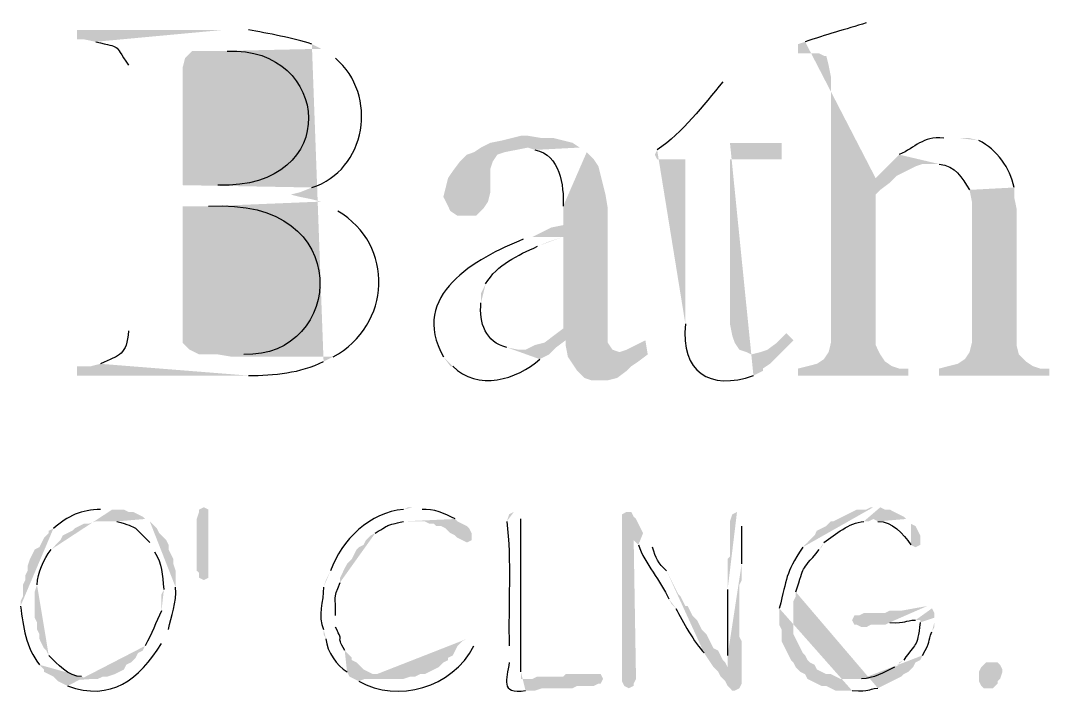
# Model space of a CAD drawing. Header units: inches. Extents: x -167 to 6071, y -6287 to -2731.
# Drawn here: x 1035.26 to 1058.62, y -5904.12 to -5888.63 of the extents above; entities that cross this region are included whole.
import ezdxf

# ---------------------------------------------------------------- set-up
doc = ezdxf.new("R2010")
doc.units = ezdxf.units.IN
doc.header["$LTSCALE"] = 96
doc.header["$MEASUREMENT"] = 0
doc.layers.add('PDF_Geometry', color=7, linetype='Continuous', true_color=0x4a4a4a)
doc.layers.add('PDF_Solid Fills', color=7, linetype='Continuous')

msp = doc.modelspace()

# ---------------------------------------------------------------- hatches: boundary and pattern name
at = {"layer": 'PDF_Solid Fills', "transparency": 33554559}
h = msp.add_hatch(color=256, dxfattribs=at)
h.paths.add_polyline_path([(1054.677, -5888.629), (1054.463, -5888.682)], flags=0)
h.paths.add_polyline_path([(1053.077, -5889.109), (1052.917, -5889.162), (1052.917, -5889.375), (1053.397, -5889.375), (1053.503, -5889.429), (1053.557, -5889.429), (1053.61, -5889.642), (1053.663, -5889.909), (1053.663, -5895.935), (1053.61, -5896.149), (1053.503, -5896.309), (1053.343, -5896.415), (1052.917, -5896.522), (1052.917, -5896.682), (1055.423, -5896.682), (1055.423, -5896.522), (1055.21, -5896.522), (1055.05, -5896.469), (1054.89, -5896.362), (1054.783, -5896.202), (1054.677, -5895.989), (1054.677, -5892.575), (1054.783, -5892.469), (1054.997, -5892.309), (1054.677, -5892.202)], flags=0)
h = msp.add_hatch(color=256, dxfattribs=at)
h.paths.add_polyline_path([(1039.85, -5888.842), (1036.543, -5888.842), (1036.543, -5889.055), (1036.703, -5889.055), (1036.97, -5889.109)], flags=0)
h.paths.add_polyline_path([(1037.717, -5889.642), (1037.717, -5895.669)], flags=0)
h.paths.add_polyline_path([(1037.077, -5896.415), (1036.863, -5896.469), (1036.543, -5896.469), (1036.543, -5896.682), (1040.437, -5896.682)], flags=0)
h.paths.add_polyline_path([(1042.143, -5896.362), (1042.357, -5896.255), (1040.063, -5896.255), (1039.743, -5896.202), (1039.317, -5896.202), (1039.103, -5896.095), (1038.943, -5895.935), (1038.943, -5892.842), (1039.477, -5892.842), (1042.09, -5892.735), (1041.877, -5892.682), (1041.61, -5892.629), (1041.397, -5892.575), (1041.61, -5892.522), (1041.877, -5892.415), (1038.943, -5892.362), (1038.943, -5889.695), (1038.997, -5889.482), (1039.157, -5889.322), (1039.637, -5889.322), (1042.09, -5889.269), (1041.877, -5889.162)], flags=0)
h.paths.add_polyline_path([(1040.437, -5888.842), (1040.17, -5888.842)], flags=0)
h = msp.add_hatch(color=256, dxfattribs=at)
h.paths.add_polyline_path([(1042.09, -5889.269), (1039.637, -5889.322), (1039.957, -5889.322)], flags=0)
h.paths.add_polyline_path([(1039.743, -5892.362), (1038.943, -5892.362), (1041.877, -5892.415)], flags=0)
h.paths.add_polyline_path([(1042.41, -5889.482), (1042.25, -5889.375)], flags=0)
h = msp.add_hatch(color=256, dxfattribs=at)
h.paths.add_polyline_path([(1051.37, -5889.802), (1051.21, -5890.015)], flags=0)
h.paths.add_polyline_path([(1049.717, -5891.562), (1049.663, -5891.669), (1049.717, -5891.775), (1050.357, -5891.775), (1050.357, -5895.509)], flags=0)
h.paths.add_polyline_path([(1051.903, -5896.682), (1052.117, -5896.575), (1052.117, -5896.522), (1052.277, -5896.415), (1052.437, -5896.255), (1051.85, -5896.202), (1051.743, -5896.149), (1051.583, -5896.095), (1051.477, -5895.935), (1051.423, -5895.775), (1051.37, -5895.509), (1051.37, -5891.775), (1052.543, -5891.775), (1052.543, -5891.402), (1051.37, -5891.402)], flags=0)
for points in [[(1046.783, -5891.242), (1046.623, -5891.242), (1046.197, -5891.349), (1045.93, -5891.402), (1045.717, -5891.509), (1045.557, -5891.615), (1045.397, -5891.669), (1045.237, -5891.829), (1045.077, -5892.042), (1044.97, -5892.202), (1044.917, -5892.415), (1044.863, -5892.629), (1044.917, -5892.735), (1045.023, -5892.949), (1045.183, -5893.055), (1045.61, -5893.055), (1045.77, -5892.895), (1045.877, -5892.735), (1045.93, -5892.522), (1045.93, -5891.989), (1045.983, -5891.829), (1046.09, -5891.669), (1046.25, -5891.615), (1046.783, -5891.509), (1047.957, -5891.509), (1047.797, -5891.402), (1047.37, -5891.295), (1047.103, -5891.295)], [(1055.05, -5891.829), (1054.677, -5892.202), (1054.997, -5892.309), (1055.157, -5892.149), (1055.583, -5891.935), (1055.743, -5891.882), (1055.957, -5891.882)], [(1047.37, -5895.775), (1047.157, -5895.935), (1046.943, -5895.989), (1046.73, -5896.095), (1046.57, -5896.095), (1047.263, -5896.202), (1047.423, -5896.042), (1047.637, -5895.882)], [(1052.65, -5895.722), (1052.437, -5895.935), (1052.223, -5896.095), (1052.063, -5896.149), (1051.85, -5896.202), (1052.437, -5896.255), (1052.81, -5895.882)], [(1039.53, -5899.935), (1039.53, -5901.269), (1039.423, -5901.322), (1039.317, -5901.269), (1039.317, -5901.162), (1039.263, -5901.109), (1039.263, -5899.935), (1039.317, -5899.775), (1039.317, -5899.722), (1039.423, -5899.669), (1039.53, -5899.722)], [(1049.023, -5899.775), (1048.917, -5899.829), (1048.917, -5903.615), (1048.97, -5903.722), (1049.077, -5903.775), (1049.183, -5903.722), (1049.183, -5903.669), (1049.237, -5903.562), (1049.183, -5900.362), (1049.397, -5900.255), (1049.343, -5900.149), (1049.29, -5900.042), (1049.237, -5899.935), (1049.183, -5899.882), (1049.13, -5899.775)], [(1045.183, -5899.989), (1044.17, -5899.989), (1044.437, -5899.989), (1044.543, -5900.042), (1044.65, -5900.042), (1044.703, -5900.095), (1044.81, -5900.095), (1044.917, -5900.149), (1045.023, -5900.255), (1045.13, -5900.309), (1045.183, -5900.362), (1045.29, -5900.415), (1045.397, -5900.469), (1045.503, -5900.415), (1045.503, -5900.255), (1045.45, -5900.149), (1045.397, -5900.095), (1045.29, -5900.042)], [(1057.237, -5903.775), (1057.13, -5903.775), (1057.077, -5903.722), (1057.023, -5903.615), (1057.023, -5903.402), (1057.077, -5903.295), (1057.183, -5903.189), (1057.45, -5903.189), (1057.503, -5903.242), (1057.557, -5903.349), (1057.557, -5903.402), (1057.503, -5903.562), (1057.45, -5903.615), (1057.45, -5903.669), (1057.343, -5903.775)], [(1048.277, -5903.455), (1047.637, -5903.455), (1047.583, -5903.509), (1046.997, -5903.509), (1046.89, -5903.562), (1046.623, -5903.562), (1048.49, -5903.562), (1048.437, -5903.455), (1048.383, -5903.455)]]:
    msp.add_hatch(color=256, dxfattribs=at).paths.add_polyline_path(points)
h = msp.add_hatch(color=256, dxfattribs=at)
h.paths.add_polyline_path([(1056.383, -5891.242), (1056.223, -5891.295)], flags=0)
h.paths.add_polyline_path([(1055.21, -5891.669), (1055.05, -5891.829), (1055.957, -5891.882), (1056.117, -5891.882)], flags=0)
h.paths.add_polyline_path([(1056.81, -5892.469), (1056.863, -5892.735), (1056.863, -5895.935), (1056.81, -5896.149), (1056.703, -5896.309), (1056.543, -5896.415), (1056.117, -5896.522), (1056.117, -5896.682), (1058.623, -5896.682), (1058.623, -5896.522), (1058.41, -5896.522), (1058.25, -5896.469), (1058.09, -5896.362), (1057.93, -5896.202), (1057.877, -5895.989), (1057.877, -5892.895), (1057.823, -5892.629), (1057.823, -5892.415)], flags=0)
h.paths.add_polyline_path([(1057.023, -5891.349), (1056.81, -5891.295), (1056.597, -5891.295)], flags=0)
h = msp.add_hatch(color=256, dxfattribs=at)
h.paths.add_polyline_path([(1047.957, -5891.509), (1046.783, -5891.509), (1046.943, -5891.562)], flags=0)
h.paths.add_polyline_path([(1047.583, -5892.842), (1047.583, -5893.269), (1047.317, -5893.322), (1046.89, -5893.535), (1047.583, -5893.535), (1047.583, -5895.615), (1047.37, -5895.775), (1047.637, -5895.882), (1047.637, -5895.989), (1047.69, -5896.255), (1047.797, -5896.415), (1047.903, -5896.575), (1048.063, -5896.735), (1048.223, -5896.789), (1048.597, -5896.789), (1048.81, -5896.735), (1049.023, -5896.575), (1049.13, -5896.469), (1049.29, -5896.362), (1049.503, -5896.202), (1048.863, -5896.149), (1048.703, -5896.095), (1048.597, -5895.935), (1048.597, -5892.895), (1048.543, -5892.575), (1048.49, -5892.362), (1048.437, -5892.149), (1048.383, -5891.935), (1048.277, -5891.775), (1048.117, -5891.615)], flags=0)
h = msp.add_hatch(color=256, dxfattribs=at)
h.paths.add_polyline_path([(1042.09, -5892.735), (1039.477, -5892.842), (1039.53, -5892.842)], flags=0)
h.paths.add_polyline_path([(1040.33, -5896.202), (1040.063, -5896.255), (1042.357, -5896.255)], flags=0)
h.paths.add_polyline_path([(1042.463, -5892.949), (1042.303, -5892.842)], flags=0)
h = msp.add_hatch(color=256, dxfattribs=at)
h.paths.add_polyline_path([(1046.89, -5893.535), (1046.677, -5893.589)], flags=0)
h.paths.add_polyline_path([(1044.863, -5896.255), (1045.023, -5896.469), (1045.077, -5896.469)], flags=0)
h.paths.add_polyline_path([(1047.05, -5896.309), (1047.263, -5896.202), (1046.57, -5896.095), (1046.303, -5896.042)], flags=0)
h.paths.add_polyline_path([(1045.717, -5895.029), (1045.717, -5894.815), (1045.823, -5894.602)], flags=0)
h.paths.add_polyline_path([(1046.997, -5893.749), (1047.263, -5893.642), (1047.583, -5893.535)], flags=0)
h = msp.add_hatch(color=256, dxfattribs=at)
h.paths.add_polyline_path([(1037.237, -5899.669), (1037.077, -5899.722)], flags=0)
h.paths.add_polyline_path([(1036.01, -5900.149), (1035.903, -5900.202), (1035.903, -5900.255), (1035.797, -5900.362), (1035.743, -5900.469), (1035.69, -5900.575), (1035.583, -5900.629), (1035.53, -5900.735), (1035.477, -5900.842), (1035.423, -5901.002), (1035.423, -5901.109), (1035.37, -5901.215), (1035.37, -5901.322), (1035.317, -5901.429), (1035.317, -5901.695), (1035.263, -5901.802), (1035.263, -5901.909)], flags=0)
h.paths.add_polyline_path([(1035.69, -5903.242), (1035.797, -5903.349), (1035.797, -5903.402), (1036.01, -5903.509), (1036.117, -5903.615), (1036.917, -5903.562), (1036.757, -5903.562), (1036.65, -5903.509)], flags=0)
h.paths.add_polyline_path([(1035.903, -5903.029), (1035.85, -5902.922), (1035.797, -5902.869), (1035.743, -5902.762), (1035.69, -5902.655), (1035.69, -5902.549), (1035.637, -5902.442), (1035.637, -5902.282), (1035.583, -5902.175), (1035.583, -5901.589), (1035.637, -5901.429)], flags=0)
h.paths.add_polyline_path([(1035.957, -5900.629), (1036.063, -5900.522), (1036.17, -5900.415), (1036.223, -5900.309), (1036.437, -5900.202), (1036.49, -5900.149), (1036.703, -5900.042), (1036.81, -5900.042), (1036.97, -5899.989), (1037.183, -5899.989), (1038.09, -5899.935), (1038.037, -5899.882), (1037.823, -5899.775), (1037.717, -5899.775), (1037.61, -5899.722), (1037.343, -5899.722)], flags=0)
h = msp.add_hatch(color=256, dxfattribs=at)
h.paths.add_polyline_path([(1044.17, -5899.669), (1044.063, -5899.669), (1043.957, -5899.722)], flags=0)
h.paths.add_polyline_path([(1042.303, -5901.109), (1042.197, -5901.322), (1042.143, -5901.482)], flags=0)
h.paths.add_polyline_path([(1042.143, -5902.442), (1042.143, -5902.549), (1042.197, -5902.655)], flags=0)
h.paths.add_polyline_path([(1042.677, -5903.402), (1042.73, -5903.509), (1042.837, -5903.562), (1043.85, -5903.562), (1043.743, -5903.562), (1043.583, -5903.509), (1043.477, -5903.509), (1043.37, -5903.455), (1043.263, -5903.455), (1043.05, -5903.349), (1042.997, -5903.295), (1042.89, -5903.189), (1042.783, -5903.135), (1042.783, -5903.082), (1042.677, -5902.975), (1042.623, -5902.922)], flags=0)
h.paths.add_polyline_path([(1042.41, -5902.389), (1042.41, -5902.122)], flags=0)
h.paths.add_polyline_path([(1042.517, -5901.375), (1042.517, -5901.269), (1042.623, -5901.055), (1042.677, -5900.949), (1042.783, -5900.842), (1042.837, -5900.735), (1042.89, -5900.629), (1042.943, -5900.575), (1043.05, -5900.522), (1043.103, -5900.415), (1043.21, -5900.309), (1043.317, -5900.255)], flags=0)
h.paths.add_polyline_path([(1043.957, -5899.989), (1045.183, -5899.989), (1045.13, -5899.935)], flags=0)
h.paths.add_polyline_path([(1044.383, -5899.722), (1044.277, -5899.669)], flags=0)
h = msp.add_hatch(color=256, dxfattribs=at)
h.paths.add_polyline_path([(1046.463, -5899.775), (1046.357, -5899.829), (1046.303, -5899.989)], flags=0)
h.paths.add_polyline_path([(1046.357, -5902.815), (1046.357, -5903.189)], flags=0)
h.paths.add_polyline_path([(1046.73, -5903.829), (1046.943, -5903.829), (1047.103, -5903.775), (1047.797, -5903.775), (1047.903, -5903.722), (1048.277, -5903.722), (1048.383, -5903.669), (1048.437, -5903.669), (1048.49, -5903.562), (1046.623, -5903.562), (1046.623, -5903.402)], flags=0)
h.paths.add_polyline_path([(1046.623, -5899.935), (1046.57, -5899.829)], flags=0)
h = msp.add_hatch(color=256, dxfattribs=at)
h.paths.add_polyline_path([(1051.53, -5899.775), (1051.423, -5899.829), (1051.37, -5899.989), (1051.37, -5900.789), (1051.317, -5900.842), (1051.317, -5901.535)], flags=0)
h.paths.add_polyline_path([(1051.317, -5903.029), (1051.317, -5903.295), (1050.997, -5903.295), (1051.103, -5903.402), (1051.157, -5903.509), (1051.263, -5903.615), (1051.317, -5903.722), (1051.423, -5903.829), (1051.477, -5903.829), (1051.583, -5903.775), (1051.637, -5903.669), (1051.637, -5902.709), (1051.583, -5902.602), (1051.583, -5901.429), (1051.637, -5901.322), (1051.637, -5900.949)], flags=0)
h.paths.add_polyline_path([(1051.637, -5900.095), (1051.637, -5899.829)], flags=0)
h = msp.add_hatch(color=256, dxfattribs=at)
h.paths.add_polyline_path([(1054.623, -5899.669), (1054.57, -5899.669), (1054.463, -5899.722), (1054.25, -5899.722), (1053.717, -5899.989), (1053.663, -5899.989), (1053.557, -5900.095), (1053.343, -5900.202), (1053.29, -5900.309), (1053.183, -5900.415), (1053.13, -5900.469), (1053.023, -5900.575)], flags=0)
h.paths.add_polyline_path([(1052.49, -5901.962), (1052.49, -5902.335), (1052.543, -5902.442), (1052.543, -5902.709), (1052.65, -5902.922), (1052.703, -5903.029), (1052.757, -5903.135), (1052.81, -5903.189), (1052.863, -5903.295), (1052.97, -5903.402), (1053.077, -5903.455), (1053.13, -5903.562), (1053.45, -5903.722), (1053.557, -5903.722), (1053.77, -5903.829), (1054.143, -5903.829)], flags=0)
h.paths.add_polyline_path([(1054.73, -5903.775), (1055.157, -5903.562), (1053.877, -5903.562), (1053.663, -5903.455), (1053.557, -5903.455), (1053.343, -5903.349), (1053.29, -5903.242), (1053.183, -5903.189), (1053.13, -5903.135), (1053.077, -5903.029), (1053.023, -5902.975), (1052.97, -5902.869), (1052.863, -5902.655), (1052.81, -5902.549), (1052.81, -5901.802), (1052.863, -5901.695), (1052.863, -5901.589)], flags=0)
h.paths.add_polyline_path([(1053.397, -5900.629), (1053.45, -5900.575), (1053.503, -5900.469)], flags=0)
h.paths.add_polyline_path([(1054.41, -5899.989), (1054.517, -5899.989), (1054.623, -5899.935), (1055.37, -5899.935), (1055.317, -5899.882), (1055.21, -5899.829), (1054.997, -5899.722), (1054.89, -5899.722), (1054.783, -5899.669)], flags=0)
h = msp.add_hatch(color=256, dxfattribs=at)
h.paths.add_polyline_path([(1038.09, -5899.935), (1037.183, -5899.989), (1037.45, -5899.989)], flags=0)
h.paths.add_polyline_path([(1038.197, -5900.469), (1038.303, -5900.682)], flags=0)
h.paths.add_polyline_path([(1038.517, -5901.535), (1038.463, -5901.642), (1038.463, -5902.015)], flags=0)
h.paths.add_polyline_path([(1038.09, -5902.815), (1038.037, -5902.922), (1037.93, -5902.975), (1037.877, -5903.082), (1037.77, -5903.189), (1037.663, -5903.242), (1037.61, -5903.349), (1037.397, -5903.455), (1037.237, -5903.509), (1037.13, -5903.509), (1037.023, -5903.562), (1036.917, -5903.562), (1036.117, -5903.615), (1036.33, -5903.722)], flags=0)
h.paths.add_polyline_path([(1038.463, -5902.762), (1038.517, -5902.655), (1038.623, -5902.442)], flags=0)
h.paths.add_polyline_path([(1038.783, -5901.482), (1038.783, -5901.109), (1038.73, -5900.949), (1038.73, -5900.842), (1038.677, -5900.735), (1038.623, -5900.629), (1038.623, -5900.522), (1038.57, -5900.415), (1038.517, -5900.362), (1038.41, -5900.255), (1038.357, -5900.149), (1038.303, -5900.095), (1038.197, -5899.989)], flags=0)
h = msp.add_hatch(color=256, dxfattribs=at)
h.paths.add_polyline_path([(1055.37, -5899.935), (1054.623, -5899.935), (1054.73, -5899.989)], flags=0)
h.paths.add_polyline_path([(1055.477, -5900.522), (1055.583, -5900.575), (1055.69, -5900.522), (1055.69, -5900.309), (1055.637, -5900.202), (1055.583, -5900.095), (1055.477, -5900.042)], flags=0)
h = msp.add_hatch(color=256, dxfattribs=at)
h.paths.add_polyline_path([(1049.397, -5900.255), (1049.183, -5900.362), (1049.183, -5900.415), (1049.29, -5900.522)], flags=0)
h.paths.add_polyline_path([(1049.983, -5901.749), (1050.037, -5901.855), (1050.143, -5901.962)], flags=0)
h.paths.add_polyline_path([(1050.783, -5902.975), (1050.89, -5903.135), (1050.997, -5903.295), (1051.317, -5903.295), (1051.263, -5903.189), (1051.21, -5903.135), (1051.157, -5903.029), (1051.103, -5902.922), (1050.997, -5902.869), (1050.943, -5902.762), (1050.89, -5902.655), (1050.837, -5902.549), (1050.73, -5902.442), (1050.677, -5902.335), (1050.623, -5902.229), (1050.517, -5902.122), (1050.41, -5901.909), (1050.357, -5901.909), (1050.303, -5901.802), (1050.25, -5901.695), (1050.197, -5901.642), (1050.09, -5901.429), (1049.983, -5901.215), (1049.93, -5901.109)], flags=0)
h.paths.add_polyline_path([(1049.61, -5900.575), (1049.557, -5900.469), (1049.503, -5900.362)], flags=0)
h = msp.add_hatch(color=256, dxfattribs=at)
h.paths.add_polyline_path([(1055.85, -5901.909), (1055.263, -5902.015), (1054.997, -5902.015), (1054.89, -5902.069), (1054.41, -5902.069), (1054.303, -5902.122), (1054.197, -5902.122), (1054.143, -5902.229), (1054.197, -5902.335), (1054.25, -5902.335), (1054.357, -5902.389), (1054.463, -5902.389), (1054.57, -5902.335), (1054.89, -5902.335), (1054.997, -5902.282)], flags=0)
h.paths.add_polyline_path([(1055.583, -5902.229), (1055.69, -5902.229), (1056.01, -5902.175), (1056.01, -5902.069), (1055.957, -5901.962)], flags=0)
h = msp.add_hatch(color=256, dxfattribs=at)
h.paths.add_polyline_path([(1056.01, -5902.175), (1055.69, -5902.229), (1055.69, -5902.282)], flags=0)
h.paths.add_polyline_path([(1055.317, -5903.135), (1055.21, -5903.189), (1055.21, -5903.242), (1055.103, -5903.295)], flags=0)
h.paths.add_polyline_path([(1054.357, -5903.562), (1054.197, -5903.562), (1055.157, -5903.562), (1055.263, -5903.509), (1055.317, -5903.455), (1055.423, -5903.402), (1055.53, -5903.295), (1055.583, -5903.189), (1055.69, -5903.135), (1055.743, -5903.029)], flags=0)
h.paths.add_polyline_path([(1055.957, -5902.495), (1056.01, -5902.389), (1056.01, -5902.282)], flags=0)
h = msp.add_hatch(color=256, dxfattribs=at)
h.paths.add_polyline_path([(1045.397, -5902.655), (1045.29, -5902.709), (1045.183, -5902.815), (1045.077, -5903.029), (1044.97, -5903.082), (1044.97, -5903.135), (1044.863, -5903.189), (1044.757, -5903.295), (1044.437, -5903.455), (1044.33, -5903.455), (1044.223, -5903.509), (1044.117, -5903.509), (1043.957, -5903.562), (1042.837, -5903.562), (1042.943, -5903.615)], flags=0)
h.paths.add_polyline_path([(1045.557, -5902.815), (1045.503, -5902.709)], flags=0)

# ---------------------------------------------------------------- linework, layer by layer
at = {"layer": 'PDF_Geometry'}
for points in [[(1054.463, -5888.682), (1054, -5888.824), (1053.537, -5888.953), (1053.077, -5889.109)], [(1041.877, -5889.162), (1041.459, -5889.027), (1040.872, -5888.916), (1040.437, -5888.842)], [(1036.97, -5889.109), (1037.582, -5889.272), (1037.34, -5889.106), (1037.717, -5889.642)], [(1039.957, -5889.322), (1042.305, -5889.208), (1042.598, -5892.457), (1039.743, -5892.362)], [(1041.877, -5892.415), (1043.114, -5892.035), (1043.398, -5890.305), (1042.41, -5889.482)], [(1051.21, -5890.015), (1050.751, -5890.567), (1050.312, -5891.159), (1049.717, -5891.562)], [(1056.223, -5891.295), (1055.728, -5891.251), (1055.597, -5891.506), (1055.21, -5891.669)], [(1057.823, -5892.415), (1057.732, -5891.97), (1057.432, -5891.556), (1057.023, -5891.349)], [(1046.943, -5891.562), (1047.518, -5891.671), (1047.599, -5892.368), (1047.583, -5892.842)], [(1056.117, -5891.882), (1056.506, -5891.923), (1056.62, -5892.188), (1056.81, -5892.469)], [(1039.53, -5892.842), (1042.922, -5892.614), (1042.609, -5896.287), (1040.33, -5896.202)], [(1042.357, -5896.255), (1043.689, -5895.545), (1043.769, -5893.714), (1042.463, -5892.949)], [(1046.677, -5893.589), (1045.6, -5894.023), (1044.071, -5894.855), (1044.863, -5896.255)], [(1045.823, -5894.602), (1046.082, -5894.157), (1046.553, -5893.955), (1046.997, -5893.749)], [(1046.303, -5896.042), (1045.815, -5895.925), (1045.673, -5895.488), (1045.717, -5895.029)], [(1050.357, -5895.509), (1050.248, -5896.614), (1050.904, -5897.022), (1051.903, -5896.682)], [(1037.717, -5895.669), (1037.664, -5896.218), (1037.529, -5896.211), (1037.077, -5896.415)], [(1040.437, -5896.682), (1041.02, -5896.675), (1041.614, -5896.627), (1042.143, -5896.362)], [(1045.077, -5896.469), (1045.63, -5897.034), (1046.548, -5896.779), (1047.05, -5896.309)], [(1037.077, -5899.722), (1036.653, -5899.714), (1036.327, -5899.873), (1036.01, -5900.149)], [(1043.957, -5899.722), (1043.205, -5899.773), (1042.546, -5900.415), (1042.303, -5901.109)], [(1045.13, -5899.935), (1044.918, -5899.819), (1044.623, -5899.686), (1044.383, -5899.722)], [(1037.45, -5899.989), (1037.976, -5900.154), (1037.793, -5900.08), (1038.197, -5900.469)], [(1043.317, -5900.255), (1043.715, -5900.012), (1043.522, -5900.103), (1043.957, -5899.989)], [(1046.303, -5899.989), (1046.411, -5900.865), (1046.334, -5901.902), (1046.357, -5902.815)], [(1046.623, -5903.402), (1046.623, -5902.247), (1046.623, -5901.091), (1046.623, -5899.935)], [(1053.503, -5900.469), (1053.771, -5900.278), (1054.07, -5900.026), (1054.41, -5899.989)], [(1054.73, -5899.989), (1055.06, -5899.989), (1055.297, -5900.268), (1055.477, -5900.522)], [(1051.637, -5900.949), (1051.637, -5900.664), (1051.637, -5900.38), (1051.637, -5900.095)], [(1035.637, -5901.429), (1035.66, -5901.149), (1035.78, -5900.856), (1035.957, -5900.629)], [(1038.303, -5900.682), (1038.487, -5900.974), (1038.476, -5901.175), (1038.517, -5901.535)], [(1049.29, -5900.522), (1049.437, -5900.957), (1049.799, -5901.334), (1049.983, -5901.749)], [(1049.93, -5901.109), (1049.728, -5900.935), (1049.696, -5900.828), (1049.61, -5900.575)], [(1053.023, -5900.575), (1052.609, -5901.199), (1052.679, -5901.262), (1052.49, -5901.962)], [(1052.863, -5901.589), (1053.097, -5900.927), (1052.927, -5901.195), (1053.397, -5900.629)], [(1042.41, -5902.122), (1042.427, -5901.661), (1042.347, -5901.796), (1042.517, -5901.375)], [(1038.623, -5902.442), (1038.675, -5902.151), (1038.815, -5901.826), (1038.783, -5901.482)], [(1042.143, -5901.482), (1042.143, -5901.794), (1041.998, -5902.138), (1042.143, -5902.442)], [(1051.317, -5901.535), (1051.317, -5902.033), (1051.317, -5902.531), (1051.317, -5903.029)], [(1035.263, -5901.909), (1035.326, -5902.401), (1035.376, -5902.826), (1035.69, -5903.242)], [(1038.463, -5902.015), (1038.334, -5902.296), (1038.246, -5902.53), (1038.09, -5902.815)], [(1050.143, -5901.962), (1050.29, -5902.256), (1050.565, -5902.742), (1050.783, -5902.975)], [(1054.997, -5902.282), (1055.391, -5902.311), (1055.324, -5902.23), (1055.583, -5902.229)], [(1055.69, -5902.282), (1055.616, -5902.891), (1055.588, -5902.727), (1055.317, -5903.135)], [(1042.623, -5902.922), (1042.388, -5902.504), (1042.646, -5902.807), (1042.41, -5902.389)], [(1055.743, -5903.029), (1055.937, -5902.696), (1055.854, -5902.735), (1055.957, -5902.495)], [(1036.33, -5903.722), (1037.326, -5904.084), (1037.954, -5903.567), (1038.463, -5902.762)], [(1042.197, -5902.655), (1042.223, -5902.956), (1042.438, -5903.255), (1042.677, -5903.402)], [(1042.943, -5903.615), (1043.827, -5904.119), (1045.065, -5903.767), (1045.557, -5902.815)], [(1036.65, -5903.509), (1036.345, -5903.51), (1036.101, -5903.231), (1035.903, -5903.029)], [(1046.357, -5903.189), (1046.305, -5903.579), (1046.134, -5903.908), (1046.73, -5903.829)], [(1055.103, -5903.295), (1054.857, -5903.423), (1054.637, -5903.548), (1054.357, -5903.562)], [(1054.143, -5903.829), (1054.603, -5903.858), (1054.449, -5903.793), (1054.73, -5903.775)]]:
    msp.add_open_spline(points, degree=3, dxfattribs=at)
at = {"layer": 'PDF_Solid Fills', "transparency": 33554559}
msp.add_solid([(1049.45, -5895.882), (1049.023, -5896.095), (1049.503, -5896.202), (1048.863, -5896.149)], dxfattribs=at)

doc.saveas('drawing.dxf')
